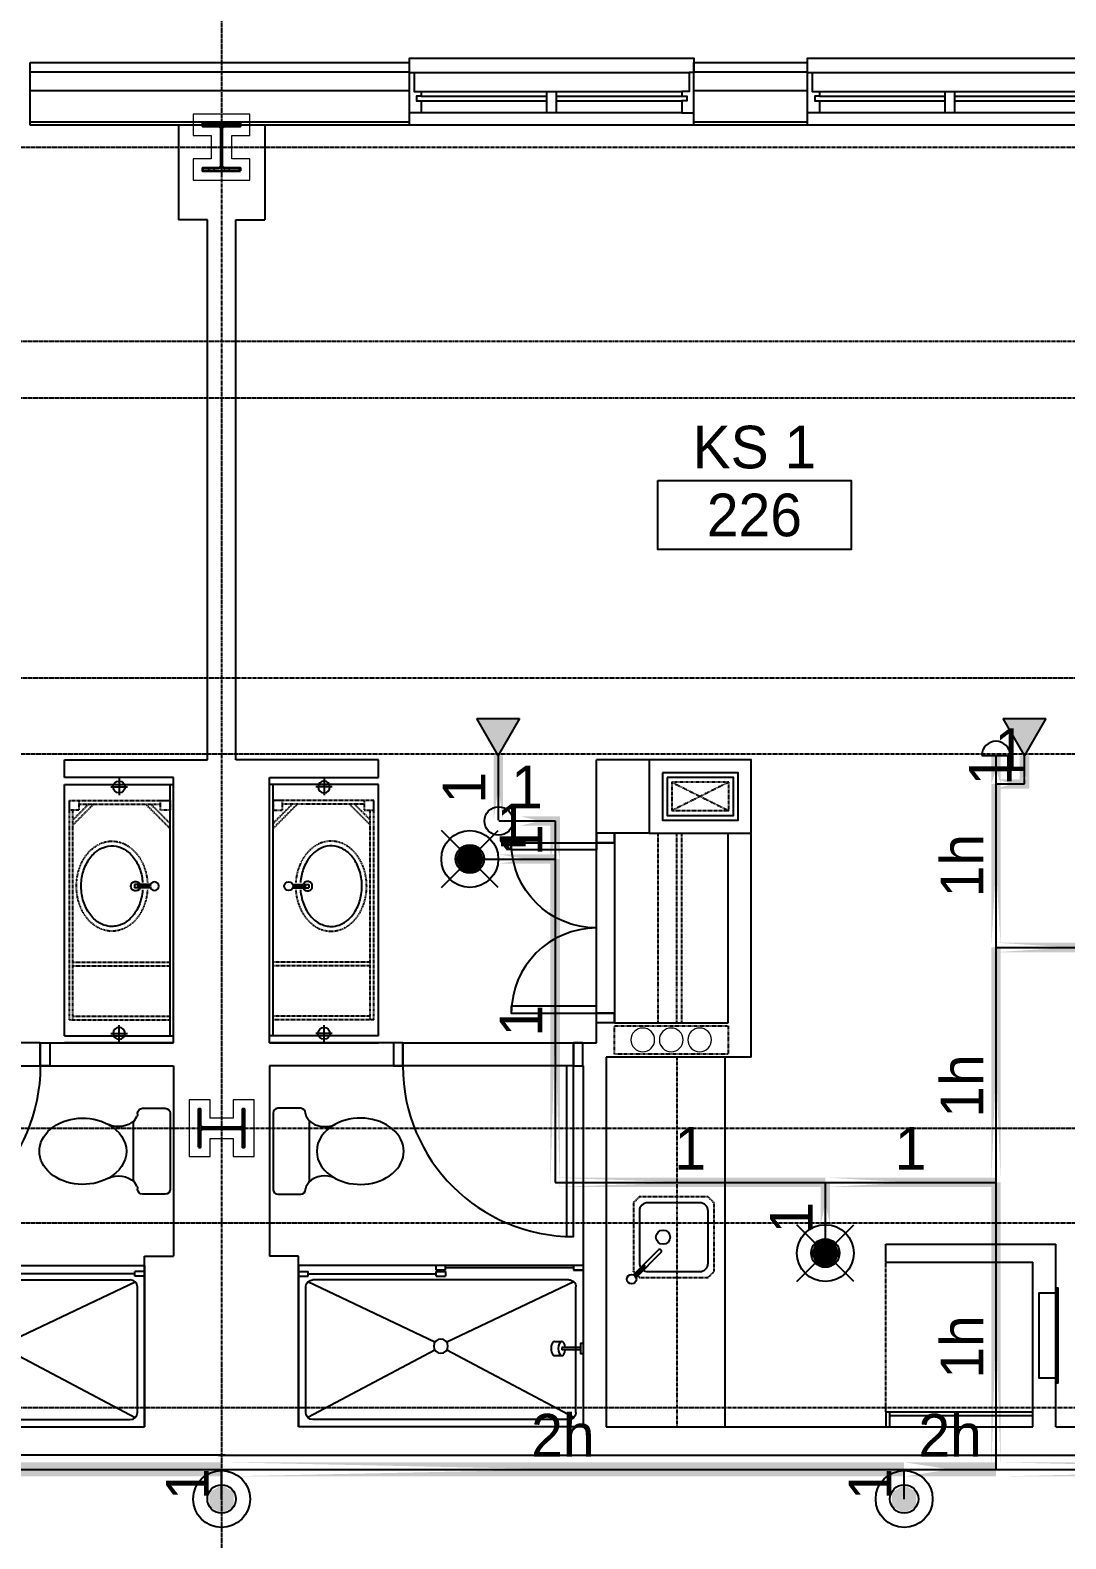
# Model space of a CAD drawing. Header units: inches. Extents: x -6955 to 13123, y -1334 to 3701.
# Drawn here: x 2297.2 to 2515.7, y 1671.9 to 1990.3 of the extents above; entities that cross this region are included whole.
import ezdxf
from ezdxf.enums import TextEntityAlignment as Align

# ---------------------------------------------------------------- set-up
doc = ezdxf.new("R2010")
doc.units = ezdxf.units.IN
doc.header["$MEASUREMENT"] = 0
doc.linetypes.add('CENTER2', pattern=[1.125, 0.75, -0.125, 0.125, -0.125])
doc.linetypes.add('HIDDEN2', pattern=[0.1875, 0.125, -0.0625])
for name, color, linetype, lineweight in [('A-Detl-Hatch', 1, 'Continuous', 18), ('A-Detl-Wide', 2, 'Continuous', 35), ('S-Detl-Hatch', 1, 'Continuous', 18)]:
    doc.layers.add(name, color=color, linetype=linetype, lineweight=lineweight)
for name, color, linetype in [('A-Door', 7, 'Continuous'), ('A-Door-Head', 8, 'Continuous'), ('A-Eqpm', 4, 'Continuous'), ('A-Flor-Case', 6, 'Continuous'), ('A-Flor-Case-Hidden', 8, 'HIDDEN2'), ('A-Flor-Outline', 4, 'Continuous'), ('A-Flor-Ovhd', 1, 'HIDDEN2'), ('A-Flor-Pfix', 7, 'Continuous'), ('A-Flor-Wall Mtd Fixture', 7, 'Continuous'), ('A-Glaz', 7, 'Continuous'), ('A-Glaz-Sill', 8, 'Continuous'), ('A-Grid(SmallScale)', 11, 'CENTER2'), ('A-HVAC', 6, 'HIDDEN2'), ('A-Tag-Rm(Scale)', 7, 'Continuous'), ('A-Wall-Full', 7, 'Continuous'), ('A-Wall-Hatch', 15, 'Continuous'), ('headdn', 7, 'Continuous'), ('PIPEBL', 4, 'Continuous'), ('pipemn', 6, 'Continuous'), ('PIPESPC', 7, 'Continuous'), ('S-Grid-Iden', 7, 'Continuous'), ('spk-cap', 7, 'Continuous'), ('spk-piperise', 7, 'Continuous'), ('TIDYPIPE', 7, 'Continuous')]:
    doc.layers.add(name, color=color, linetype=linetype)
doc.layers.add('G-Anno-Nplt', color=140, linetype='Continuous', lineweight=18, plot=False)
doc.styles.add('PIPE', font='PIPE.SHX')

# ---------------------------------------------------------------- blocks, each defined once
blk = doc.blocks.new('EXTERIOR WINDOW 4')
at = {"layer": 'A-Glaz'}
for p, q in [((3139.62, -8499), (3194.62, -8499)), ((3139.62, -8500), (3166.12, -8500)), ((3139.62, -8501), (3166.12, -8501)), ((3168.12, -8500), (3194.62, -8500)), ((3168.12, -8501), (3194.62, -8501))]:
    blk.add_line(p, q, dxfattribs=at)
for points in [[(3139.62, -8501), (3139.62, -8503.5), (3137.12, -8503.5), (3137.12, -8495), (3138.12, -8495), (3138.12, -8499), (3139.62, -8499), (3139.62, -8500), (3138.62, -8500), (3138.62, -8501), (3139.62, -8501)], [(3194.62, -8501), (3194.62, -8503.5), (3197.12, -8503.5), (3197.12, -8495), (3196.12, -8495), (3196.12, -8499), (3194.62, -8499), (3194.62, -8500), (3195.62, -8500), (3195.62, -8501), (3194.62, -8501)]]:
    blk.add_lwpolyline(points, dxfattribs=at)
blk.add_lwpolyline([(3168.12, -8503.5), (3166.12, -8503.5), (3166.12, -8499), (3168.12, -8499)], close=True, dxfattribs=at)
at = {"layer": 'A-Glaz-Sill'}
for p, q in [((3138.12, -8495), (3196.12, -8495)), ((3194.62, -8503.5), (3139.62, -8503.5)), ((3197.12, -8506.13), (3137.12, -8506.13))]:
    blk.add_line(p, q, dxfattribs=at)
blk.add_lwpolyline([(3137.12, -8495), (3137.12, -8492), (3197.12, -8492), (3197.12, -8495)], dxfattribs=at)
blk = doc.blocks.new('*U24')
at = {"layer": 'A-Detl-Hatch'}
h = blk.add_hatch(dxfattribs=at)
h.set_pattern_fill('ANSI32', color=256, scale=6, style=0)
h.set_pattern_definition([(45, (0, -4.96), (-1.591, 1.591), []), (45, (1.0607, -4.96), (-1.591, 1.591), [])])
edge = h.paths.add_edge_path()
edge.add_line((3.9925, -9.92), (3.9925, -9.39))
edge.add_line((3.9925, -9.39), (0.6575, -9.39))
edge.add_arc((0.6575, -8.89), 0.5, 180, 270, ccw=False)
edge.add_line((0.1575, -8.89), (0.1575, -1.03))
edge.add_arc((0.6575, -1.03), 0.5, 90, 180, ccw=False)
edge.add_line((0.6575, -0.53), (3.9925, -0.53))
edge.add_line((3.9925, -0.53), (3.9925, 0))
edge.add_line((3.9925, 0), (-3.9925, 0))
edge.add_line((-3.9925, 0), (-3.9925, -0.53))
edge.add_line((-3.9925, -0.53), (-0.6575, -0.53))
edge.add_arc((-0.6575, -1.03), 0.5, 0, 90, ccw=False)
edge.add_line((-0.1575, -1.03), (-0.1575, -8.89))
edge.add_arc((-0.6575, -8.89), 0.5, -90, 0, ccw=False)
edge.add_line((-0.6575, -9.39), (-3.9925, -9.39))
edge.add_line((-3.9925, -9.39), (-3.9925, -9.92))
edge.add_line((-3.9925, -9.92), (3.9925, -9.92))
at = {"color": 0, "linetype": 'ByBlock'}
blk.add_lwpolyline([(3.9925, -9.92), (3.9925, -9.39), (0.6575, -9.39, -0.41421356), (0.1575, -8.89), (0.1575, -1.03, -0.41421356), (0.6575, -0.53), (3.9925, -0.53), (3.9925, 0), (-3.9925, 0), (-3.9925, -0.53), (-0.6575, -0.53, -0.41421356), (-0.1575, -1.03), (-0.1575, -8.89, -0.41421356), (-0.6575, -9.39), (-3.9925, -9.39), (-3.9925, -9.92)], format="xyb", close=True, dxfattribs=at)
blk = doc.blocks.new('w10x39')
at = {"layer": 'S-Detl-Hatch'}
blk.add_lwpolyline([(13843.55, -7311.37), (13843.55, -7306.84), (13839.72, -7306.84), (13839.72, -7301.98), (13843.55, -7301.98), (13843.55, -7297.45), (13831.57, -7297.45), (13831.57, -7301.98), (13835.4, -7301.98), (13835.4, -7306.84), (13831.57, -7306.84), (13831.57, -7311.37)], close=True, dxfattribs=at)
at = {"layer": 'A-Detl-Wide'}
blk.add_blockref('*U24', (13837.56, -7299.45), dxfattribs=at)
blk = doc.blocks.new('*U18')
at = {"layer": 'A-Detl-Hatch'}
h = blk.add_hatch(dxfattribs=at)
h.set_pattern_fill('ANSI32', color=256, scale=6, style=0)
h.set_pattern_definition([(45, (0, -4.865), (-1.591, 1.591), []), (45, (1.0607, -4.865), (-1.591, 1.591), [])])
edge = h.paths.add_edge_path()
edge.add_line((3.98, -9.73), (3.98, -9.295))
edge.add_line((3.98, -9.295), (0.645, -9.295))
edge.add_arc((0.645, -8.795), 0.5, 180, 270, ccw=False)
edge.add_line((0.145, -8.795), (0.145, -0.935))
edge.add_arc((0.645, -0.935), 0.5, 90, 180, ccw=False)
edge.add_line((0.645, -0.435), (3.98, -0.435))
edge.add_line((3.98, -0.435), (3.98, 0))
edge.add_line((3.98, 0), (-3.98, 0))
edge.add_line((-3.98, 0), (-3.98, -0.435))
edge.add_line((-3.98, -0.435), (-0.645, -0.435))
edge.add_arc((-0.645, -0.935), 0.5, 0, 90, ccw=False)
edge.add_line((-0.145, -0.935), (-0.145, -8.795))
edge.add_arc((-0.645, -8.795), 0.5, -90, 0, ccw=False)
edge.add_line((-0.645, -9.295), (-3.98, -9.295))
edge.add_line((-3.98, -9.295), (-3.98, -9.73))
edge.add_line((-3.98, -9.73), (3.98, -9.73))
at = {"color": 0, "linetype": 'ByBlock'}
blk.add_lwpolyline([(3.98, -9.73), (3.98, -9.295), (0.645, -9.295, -0.4142136), (0.145, -8.795), (0.145, -0.935, -0.4142136), (0.645, -0.435), (3.98, -0.435), (3.98, 0), (-3.98, 0), (-3.98, -0.435), (-0.645, -0.435, -0.4142136), (-0.145, -0.935), (-0.145, -8.795, -0.4142136), (-0.645, -9.295), (-3.98, -9.295), (-3.98, -9.73)], format="xyb", close=True, dxfattribs=at)
blk = doc.blocks.new('W10X33')
at = {"layer": 'S-Detl-Hatch'}
blk.add_lwpolyline([(13773.78, -7310.28), (13773.78, -7305.84), (13769.95, -7305.84), (13769.95, -7300.98), (13773.78, -7300.98), (13773.78, -7296.55), (13761.82, -7296.55), (13761.82, -7300.98), (13765.66, -7300.98), (13765.66, -7305.84), (13761.82, -7305.84), (13761.82, -7310.28)], close=True, dxfattribs=at)
at = {"layer": 'A-Detl-Wide'}
blk.add_blockref('*U18', (13767.8, -7298.55), dxfattribs=at)
blk = doc.blocks.new('Rm Tag')
blk.add_lwpolyline([(-0.2124, 0.0759), (0.2124, 0.0759), (0.2124, -0.0759), (-0.2124, -0.0759)], close=True)
for p in [(0, 0.2858), (0, 0.1493), (0, 0)]:
    blk.add_attdef('XXX', text='', height=0.0938).set_placement(p, align=Align.MIDDLE_CENTER)
blk = doc.blocks.new('sink1915rear')
for p, q in [((-0.37, -1.9), (-0.37, -5.29)), ((-0.12, -1.97), (-0.12, -4.54)), ((0.13, -1.97), (0.13, -4.54)), ((0.38, -1.9), (0.38, -5.29)), ((0.38, -5.29), (-0.37, -5.29)), ((0.13, -4.54), (-0.12, -4.54))]:
    blk.add_line(p, q)
blk.add_circle((0, -1.04), 0.938)
for start, end in [(112.0243, 67.9757), (138.5829, 221.4171), (264.1135, 275.8865), (318.587, 41.413)]:
    blk.add_arc((0, -5.04), 1, start, end)
blk.add_open_spline([(-0.75, -3.54), (-1.37, -3.58), (-1.99, -3.68), (-3.59, -4.07), (-4.53, -4.46), (-6.15, -5.47), (-6.84, -6.09), (-7.86, -7.44), (-8.21, -8.17), (-8.46, -9.28), (-8.5, -9.65), (-8.5, -10.01), (-8.5, -10.59), (-8.4, -11.17), (-7.93, -12.47), (-7.49, -13.18), (-6.28, -14.46), (-5.51, -15.02), (-3.75, -15.9), (-2.76, -16.21), (-0.69, -16.54), (0.38, -16.56), (2.47, -16.29), (3.47, -16), (5.27, -15.17), (6.07, -14.63), (7.34, -13.38), (7.81, -12.68), (8.41, -11.21), (8.54, -10.45), (8.44, -8.94), (8.22, -8.19), (7.42, -6.76), (6.85, -6.1), (5.41, -4.95), (4.55, -4.47), (2.7, -3.81), (1.74, -3.61), (0.75, -3.54)], degree=3, knots=[4.798605, 4.798605, 4.798605, 4.798605, 5.014176, 5.014176, 5.378501, 5.378501, 5.742827, 5.742827, 6.107152, 6.107152, 6.283185, 6.283185, 6.283185, 6.561131, 6.561131, 6.925457, 6.925457, 7.289782, 7.289782, 7.654107, 7.654107, 8.018433, 8.018433, 8.382758, 8.382758, 8.747084, 8.747084, 9.111409, 9.111409, 9.475734, 9.475734, 9.84006, 9.84006, 10.204385, 10.204385, 10.56871, 10.56871, 10.909356, 10.909356, 10.909356, 10.909356])
at = {"layer": 'A-Flor-Case-Hidden', "linetype": 'HIDDEN2', "ltscale": 0.25}
blk.add_ellipse((0, -10.01), major_axis=(-9.5, 0), ratio=0.789474, start_param=4.791408, end_param=10.916548, dxfattribs=at)
blk = doc.blocks.new('wall sconce')
for p, q in [((0, 0), (3.75, 0)), ((2, -1.75), (2, 1.75))]:
    blk.add_line(p, q)
blk.add_circle((2, 0), 1.25)
blk = doc.blocks.new('41in Std Vanity')
at = {"layer": 'A-Flor-Case'}
for p, q in [((23, 54.5), (0, 54.5)), ((0.75, 1.5), (0.75, 54.5)), ((23, 1.5), (23, 54.5)), ((23, 1.5), (0, 1.5))]:
    blk.add_line(p, q, dxfattribs=at)
at = {"layer": 'A-Flor-Case-Hidden'}
for p, q in [((22, 51.12), (0.75, 51.12)), ((22, 4.88), (22, 51.12)), ((4.83, 50.38), (0.75, 46.3)), ((5.89, 50.38), (0.75, 45.24)), ((20, 50.38), (2.75, 50.38)), ((16.86, 50.38), (21.25, 45.99)), ((17.92, 50.38), (21.25, 47.05)), ((21.25, 4.88), (21.25, 49.12)), ((21.25, 17), (0.75, 17)), ((21.25, 16.25), (0.75, 16.25)), ((21.25, 5.62), (0.75, 5.62)), ((22, 4.88), (0.75, 4.88))]:
    blk.add_line(p, q, dxfattribs=at)
for points in [[(0.75, 49.12), (2.75, 49.12), (2.75, 51.12), (0.75, 51.12)], [(20, 49.12), (22, 49.12), (22, 51.12), (20, 51.12)]]:
    blk.add_lwpolyline(points, close=True, dxfattribs=at)
at = {"layer": 'A-Wall-Full'}
for p, q in [((0, 0), (0, 56)), ((0, 56), (23, 56)), ((23, 0), (0, 0))]:
    blk.add_line(p, q, dxfattribs=at)
at = {"layer": 'A-Flor-Pfix', "rotation": 90}
blk.add_blockref('sink1915rear', (2.99, 33.06), dxfattribs=at)
at = {"layer": 'A-Flor-Wall Mtd Fixture', "xscale": -1, "rotation": 90}
blk.add_blockref('wall sconce', (11.5, 56), dxfattribs=at)
at = {"layer": 'A-Flor-Wall Mtd Fixture', "rotation": 90}
blk.add_blockref('wall sconce', (11.5, 0), dxfattribs=at)
blk = doc.blocks.new('shower head')
for p, q in [((0.5, 0.25), (4.48, 0.25)), ((6.04, 1.5), (4.5, 1.5)), ((0.5, -0.25), (4.48, -0.25)), ((6.02, -1.5), (4.49, -1.5))]:
    blk.add_line(p, q)
blk.add_lwpolyline([(0, -1.12), (0.5, -1.12), (0.5, 1.12), (0, 1.12)], close=True)
at = {"extrusion": (0, 0, -1)}
for centre, start_param, end_param in [((4.5, 0), 4.878708, 10.826996), ((6.02, 0), 6.265998, 9.430839)]:
    blk.add_ellipse(centre, major_axis=(0, 1.5), ratio=0.483735, start_param=start_param, end_param=end_param, dxfattribs=at)
blk.add_open_spline([(4.48, 0.25), (4.49, 0.2), (4.49, 0.16), (4.49, 0.11), (4.5, 0.04), (4.5, -0.04), (4.49, -0.11), (4.49, -0.16), (4.49, -0.21), (4.48, -0.25)], degree=3, knots=[7.6339989, 7.6339989, 7.6339989, 7.6339989, 7.7552894, 7.7552894, 7.7552894, 7.9540134, 7.9540134, 7.9540134, 8.074038, 8.074038, 8.074038, 8.074038])
blk = doc.blocks.new('shower door')
at = {"layer": 'A-Flor-Case'}
for p, q in [((-31, -1), (-31, 0)), ((-29, 0), (-31, 0)), ((-29, -1), (-29, 0)), ((0, 0), (-2, 0)), ((-2, 0), (-2, -1)), ((-59.99, -1.26), (-57.99, -1.26)), ((-59.99, -2.26), (-57.99, -2.26)), ((-57.99, -2.26), (-57.99, -1.26)), ((-57.99, -1.76), (-31, -1.76)), ((-29, -1), (-31, -1)), ((-31, -1.26), (-29, -1.26)), ((-31, -2.26), (-31, -1.26)), ((-31, -2.26), (-29, -2.26)), ((-2, -0.5), (-29, -0.5)), ((-29, -1.26), (-29, -2.26)), ((0, -1), (-2, -1)), ((-2, -1), (0, -1))]:
    blk.add_line(p, q, dxfattribs=at)
blk = doc.blocks.new('30x34 shower')
at = {"layer": 'A-Flor-Pfix'}
for p, q in [((0, -34), (0, 0)), ((60, 0), (0, 0)), ((60, -34), (60, 0)), ((1.5, -3), (1.5, -29.5)), ((28.75, -16.18), (1.94, -1.94)), ((57, -1.5), (3, -1.5)), ((58.06, -1.94), (31.25, -16.18)), ((58.5, -3), (58.5, -29.5)), ((28.75, -17.82), (1.94, -30.56)), ((58.06, -30.56), (31.25, -17.82)), ((57, -31), (3, -31)), ((60, -34), (0, -34))]:
    blk.add_line(p, q, dxfattribs=at)
blk.add_circle((30, -17), 1.5, dxfattribs=at)
for centre, start, end in [((3, -3), 90, 180), ((57, -3), 0, 90), ((3, -29.5), 180, 270), ((57, -29.5), 270, 0)]:
    blk.add_arc(centre, 1.5, start, end, dxfattribs=at)
at = {"xscale": -1, "rotation": 179.9999999999999}
blk.add_blockref('shower door', (60, -34), dxfattribs=at)
at = {"layer": 'A-Flor-Pfix', "rotation": 180.0000000001253}
blk.add_blockref('shower head', (60, -16.5), dxfattribs=at)
blk = doc.blocks.new('36in door')
blk.add_lwpolyline([(-1.5, -36), (0, -36), (0, 0), (-1.5, 0)], close=True)
blk.add_arc((0, 0), 36, 180, 270)
blk = doc.blocks.new('Toiliet American Std Cadet Pro')
for p, q in [((0, 8.06), (0, -8.06)), ((5.84, 9.06), (1, 9.06)), ((6.84, 7.9), (6.84, 8.06)), ((7.53, 6.52), (7, 7.36)), ((7.69, -5.98), (7.69, 5.98)), ((1, -9.06), (5.84, -9.06)), ((6.84, -8.06), (6.84, -7.9)), ((7, -7.36), (7.53, -6.52))]:
    blk.add_line(p, q)
for centre, radius, start, end in [((1, 8.06), 1, 90, 180), ((5.84, 8.06), 1, 0, 90), ((7.84, 7.9), 1, 180, 212.4157), ((6.69, 5.98), 1, 0, 32.4157), ((10.89, 10.1), 4.91, 226.8784, 295.5831), ((10.89, -10.1), 4.91, 64.417, 133.1217), ((6.69, -5.98), 1, 327.5844, 0), ((1, -8.06), 1, 180, 270), ((5.84, -8.06), 1, 270, 0), ((7.84, -7.9), 1, 147.5844, 180)]:
    blk.add_arc(centre, radius, start, end)
for start_param, end_param in [(4.086017, 8.480354), (2.197169, 4.086017)]:
    blk.add_ellipse((18.39, 0), major_axis=(9.17, 0), ratio=0.762999, start_param=start_param, end_param=end_param)
blk = doc.blocks.new('Plumbing Chase')
at = {"layer": 'A-Flor-Outline', "linetype": 'HIDDEN2', "ltscale": 0.5}
blk.add_lwpolyline([(0.625, 0), (6.625, 0), (6.625, 24), (0.625, 24)], close=True, dxfattribs=at)
at = {"layer": 'G-Anno-Nplt'}
for centre in [(3.625, 18), (3.625, 12), (3.625, 6)]:
    blk.add_circle(centre, 2.5, dxfattribs=at)
blk = doc.blocks.new('18in door')
blk.add_lwpolyline([(0, 0), (1.5, 0), (1.5, 18), (0, 18)], close=True)
blk.add_arc((0, 0), 18, 0, 90)
blk = doc.blocks.new('Single 12x6 HVAC Shaft')
at = {"layer": 'A-Flor-Outline'}
blk.add_lwpolyline([(3.75, 17.75), (11.75, 17.75), (11.75, 3.75), (3.75, 3.75)], close=True, dxfattribs=at)
at = {"layer": 'A-HVAC'}
for p, q in [((4.75, 16.75), (10.75, 4.75)), ((4.75, 4.75), (10.75, 16.75))]:
    blk.add_line(p, q, dxfattribs=at)
blk.add_lwpolyline([(4.75, 16.75), (10.75, 16.75), (10.75, 4.75), (4.75, 4.75)], close=True, dxfattribs=at)
at = {"layer": 'A-Wall-Full'}
for points in [[(0, 21.5), (15.5, 21.5), (15.5, 0), (0, 0)], [(2.75, 18.75), (12.75, 18.75), (12.75, 2.75), (2.75, 2.75)]]:
    blk.add_lwpolyline(points, close=True, dxfattribs=at)
blk = doc.blocks.new('kitchen faucet')
for p, q in [((0.93, 0.38), (8.38, 0.38)), ((1, 0.12), (4, 0.12)), ((4, -0.12), (4, 0.12)), ((0.93, -0.38), (8.38, -0.38)), ((1, -0.12), (4, -0.12))]:
    blk.add_line(p, q)
blk.add_circle((0, 0), 1)
blk.add_arc((8.38, 0), 0.375, 270, 90)
blk = doc.blocks.new('kitchen sink')
blk.add_lwpolyline([(-14.94, -6.97, 0.143329), (-14, -7.25), (-3, -7.25, 0.414214), (-1.25, -5.5), (-1.25, 5.5, 0.414214), (-3, 7.25), (-14, 7.25, 0.414214), (-15.75, 5.5), (-15.75, -5.5, 0.143329), (-15.47, -6.44, 0.143329)], format="xyb")
blk.add_circle((-10.75, 0), 1.5)
at = {"layer": 'A-Flor-Case-Hidden'}
for p, q in [((-15.75, 8.5), (-17, 7.25)), ((-1.25, 8.5), (0, 7.25)), ((-16.64, -7.61), (-17, -7.25)), ((-15.75, -8.5), (-16.11, -8.14)), ((-1.25, -8.5), (0, -7.25))]:
    blk.add_line(p, q, dxfattribs=at)
for points in [[(-17, 7.25), (-17, -7.25)], [(-1.25, 8.5), (-15.75, 8.5)], [(0, -7.25), (0, 7.25)], [(-15.75, -8.5), (-1.25, -8.5)]]:
    blk.add_lwpolyline(points, dxfattribs=at)
at = {"rotation": 45.00000000000001}
blk.add_blockref('kitchen faucet', (-17.38, -8.88), dxfattribs=at)
blk = doc.blocks.new('dpend1')
for radius in [6, 3]:
    blk.add_circle((0, 0), radius)
for points in [[(0.01, 2.97), (-2.53, -1.59), (-2.62, 1.36)], [(0.01, 2.97), (-2.49, -1.59), (2.52, -1.59)], [(2.52, -1.59), (0.01, 2.97), (2.6, 1.47)], [(2.52, -1.59), (-2.53, -1.59), (0.01, -2.98)]]:
    blk.add_solid(points)
blk = doc.blocks.new('PIPESPC')
at = {"layer": 'PIPESPC', "style": 'PIPE', "width": 0.9}
blk.add_attdef('SIZE', text='', height=9, dxfattribs=at).set_placement((0, 4.02), align=Align.CENTER)
at = {"layer": 'PIPESPC', "style": 'PIPE', "flags": 1}
blk.add_attdef('SCHED', (25.3, 3.89), '', height=9, dxfattribs=at)
blk = doc.blocks.new('side2')
for p, q in [((0, 0), (7.79, 4.5)), ((7.79, 4.5), (7.79, -4.5)), ((7.79, -4.5), (0, 0))]:
    blk.add_line(p, q)
blk.add_solid([(7.79, -4.5), (0, 0), (7.79, 4.5)])
blk = doc.blocks.new('dpend2')
for p, q in [((-6, -6), (6, 6)), ((6, -6), (-6, 6))]:
    blk.add_line(p, q)
for radius in [6, 3]:
    blk.add_circle((0, 0), radius)
for points in [[(0, 0), (-3, 0), (-2.08, 2.07)], [(0, 0), (-3, 0), (-2.08, -2.07)], [(0, 0), (0, 3), (-2.12, 2.14)], [(0, 0), (0, -3), (-2.12, -2.14)], [(0, 0), (0, 3), (2.12, 2.14)], [(0, 0), (3, 0), (2.08, 2.07)], [(0, 0), (3, 0), (2.08, -2.07)], [(0, 0), (0, -3), (2.12, -2.14)]]:
    blk.add_solid(points)
blk = doc.blocks.new('CAP')
blk.add_line((0, 3), (0, -3))
blk.add_arc((0, 0), 3, 270, 90)
blk = doc.blocks.new('rise')
blk.add_circle((0, 0), 3)

msp = doc.modelspace()

# ---------------------------------------------------------------- linework, layer by layer
at = {"layer": 'A-Door'}
for points in [[(2416.7047, 1818.8159), (2420.4547, 1818.8159), (2420.4547, 1820.8159), (2416.7047, 1820.8159)], [(2416.7047, 1782.8159), (2420.4547, 1782.8159), (2420.4547, 1780.8159), (2416.7047, 1780.8159)], [(2299.348, 1776.5773), (2301.348, 1776.5773), (2301.348, 1771.7023), (2299.348, 1771.7023)], [(2375.8313, 1776.5773), (2373.8313, 1776.5773), (2373.8313, 1771.7023), (2375.8313, 1771.7023)], [(2413.8313, 1776.5773), (2411.8313, 1776.5773), (2411.8313, 1771.7023), (2413.8313, 1771.7023)]]:
    msp.add_lwpolyline(points, close=True, dxfattribs=at)
at = {"layer": 'A-Door-Head'}
for points in [[(2416.7047, 1818.8159), (2420.4547, 1818.8159), (2420.4547, 1782.8159), (2416.7047, 1782.8159)], [(2299.348, 1776.5773), (2263.348, 1776.5773), (2263.348, 1771.7023), (2299.348, 1771.7023)], [(2375.8313, 1776.5773), (2411.8313, 1776.5773), (2411.8313, 1771.7023), (2375.8313, 1771.7023)]]:
    msp.add_lwpolyline(points, close=True, dxfattribs=at)
at = {"layer": 'A-Eqpm'}
for points in [[(2513.5997, 1723.8259), (2513.5997, 1705.8259), (2510.0997, 1705.8259), (2510.0997, 1723.8259)], [(2513.5997, 1724.8259), (2513.5997, 1704.8259), (2514.0997, 1704.8259), (2514.0997, 1724.8259)]]:
    msp.add_lwpolyline(points, close=True, dxfattribs=at)
at = {"layer": 'A-Flor-Case'}
for p, q in [((2443.7247, 1773.5773), (2443.7247, 1695.5773)), ((2477.7247, 1698.7023), (2508.7247, 1698.7023)), ((2477.7247, 1698.7023), (2477.7247, 1695.7023)), ((2478.4747, 1698.7023), (2478.4747, 1695.7023)), ((2478.4747, 1697.9523), (2508.7247, 1697.9523))]:
    msp.add_line(p, q, dxfattribs=at)
at = {"layer": 'A-Flor-Ovhd'}
for p, q in [((2429.6597, 1780.9523), (2429.6597, 1820.8273)), ((2433.6597, 1780.9523), (2433.6597, 1820.8273)), ((2434.6597, 1780.9523), (2434.6597, 1820.8273)), ((2433.7247, 1695.5773), (2433.7247, 1773.3273)), ((2477.7247, 1698.7023), (2477.7247, 1730.3273))]:
    msp.add_line(p, q, dxfattribs=at)
at = {"layer": 'A-Grid(SmallScale)'}
for p, q in [((2337.5897, 3132.3201), (2337.5897, 1223.6428)), ((-6.4103, 1965.5773), (3801.5897, 1965.5773)), ((3801.5897, 1912.5773), (-6.4103, 1912.5773)), ((17.7045, 1853.5773), (3801.5897, 1853.5773)), ((-6.4103, 1837.5773), (3801.5897, 1837.5773)), ((19.3911, 1758.5773), (3801.5897, 1758.5773)), ((-6.4103, 1738.5773), (3801.5897, 1738.5773)), ((3799.5897, 1699.5773), (8.3999, 1699.5773))]:
    msp.add_line(p, q, dxfattribs=at)
msp.add_lwpolyline([(3801.5897, 1924.5773), (18.5272, 1924.5773), (6.4647, 1939.3898), (-40.7853, 1939.3898)], dxfattribs=at)
at = {"layer": 'A-Wall-Full'}
for p, q in [((2297.2152, 1970.2023), (2297.2152, 1983.4523)), ((2297.2152, 1983.4523), (2377.2152, 1983.4523)), ((2377.2152, 1970.2023), (2377.2152, 1983.4523)), ((2437.2152, 1970.2023), (2437.2152, 1983.4523)), ((2437.2152, 1983.4523), (2461.2147, 1983.4523)), ((2461.2147, 1970.2023), (2461.2147, 1983.4523)), ((2377.2152, 1970.2023), (2297.2152, 1970.2023)), ((2328.4722, 1970.2023), (2328.4722, 1950.2123)), ((2346.7072, 1970.2023), (2346.7072, 1950.2123)), ((2461.2147, 1970.2023), (2437.2152, 1970.2023)), ((2334.5897, 1950.2123), (2328.4722, 1950.2123)), ((2334.5897, 1836.3273), (2334.5897, 1950.2123)), ((2340.5897, 1836.3273), (2340.5897, 1950.2123)), ((2340.5897, 1950.2123), (2346.7072, 1950.2123)), ((2304.4747, 1832.5773), (2304.4747, 1836.3273)), ((2304.4747, 1836.3273), (2334.5897, 1836.3273)), ((2370.7047, 1836.3273), (2340.5897, 1836.3273)), ((2370.7047, 1832.5773), (2370.7047, 1836.3273)), ((2416.7047, 1818.8273), (2416.7047, 1836.3273)), ((2449.3297, 1836.3273), (2416.7047, 1836.3273)), ((2449.3297, 1773.5773), (2449.3297, 1836.3273)), ((2327.4747, 1832.5773), (2304.4747, 1832.5773)), ((2347.7047, 1832.5773), (2370.7047, 1832.5773)), ((2416.7047, 1818.8273), (2420.4547, 1818.8273)), ((2427.8297, 1820.8273), (2420.4547, 1820.8273)), ((2420.4547, 1820.8273), (2420.4547, 1818.8273)), ((2444.4547, 1780.8273), (2444.4547, 1820.8273)), ((2416.7047, 1776.5773), (2416.7047, 1782.8273)), ((2416.7047, 1782.8273), (2420.4547, 1782.8273)), ((2420.4547, 1780.8273), (2420.4547, 1782.8273)), ((2420.4547, 1780.8273), (2444.4547, 1780.8273)), ((2299.3297, 1776.5773), (2327.4747, 1776.5773)), ((2299.3297, 1776.5773), (2299.3297, 1771.7023)), ((2327.4747, 1776.5773), (2304.4747, 1776.5773)), ((2375.8497, 1776.5773), (2347.7047, 1776.5773)), ((2347.7047, 1776.5773), (2370.7047, 1776.5773)), ((2375.8497, 1776.5773), (2375.8497, 1771.7023)), ((2411.8497, 1776.5773), (2416.7047, 1776.5773)), ((2411.8497, 1771.7023), (2411.8497, 1776.5773)), ((2418.7247, 1773.5773), (2418.7247, 1695.5773)), ((2443.9747, 1773.5773), (2418.7247, 1773.5773)), ((2449.3297, 1773.5773), (2443.9747, 1773.5773)), ((2299.3297, 1771.7023), (2327.4747, 1771.7023)), ((2327.4747, 1771.7023), (2327.4747, 1731.5773)), ((2327.4747, 1771.7023), (2327.4747, 1731.5773)), ((2347.7047, 1771.7023), (2347.7047, 1731.5773)), ((2347.7047, 1771.7023), (2347.7047, 1731.5773)), ((2375.8497, 1771.7023), (2347.7047, 1771.7023)), ((2411.8497, 1771.7023), (2413.8497, 1771.7023)), ((2411.8497, 1771.7023), (2413.8497, 1771.7023)), ((2413.8497, 1771.7023), (2413.8497, 1695.5773)), ((2477.7247, 1730.3273), (2477.7247, 1734.0773)), ((2477.7247, 1734.0773), (2513.5997, 1734.0773)), ((2513.5997, 1695.5773), (2513.5997, 1734.0773)), ((2321.3297, 1731.5773), (2327.4747, 1731.5773)), ((2321.3297, 1695.5773), (2321.3297, 1731.5773)), ((2353.8497, 1731.5773), (2347.7047, 1731.5773)), ((2353.8497, 1695.5773), (2353.8497, 1731.5773)), ((2477.7247, 1730.3273), (2508.7247, 1730.3273)), ((2508.7247, 1695.5773), (2508.7247, 1730.3273)), ((2261.3297, 1695.5773), (2317.8297, 1695.5773)), ((2413.8497, 1695.5773), (2357.3497, 1695.5773)), ((2418.7247, 1695.5773), (2508.7247, 1695.5773)), ((2513.5997, 1695.5773), (2520.5897, 1695.5773)), ((2338.3297, 1689.5773), (2154.5897, 1689.5773)), ((2336.8497, 1689.5773), (2520.5897, 1689.5773))]:
    msp.add_line(p, q, dxfattribs=at)
at = {"layer": 'A-Wall-Hatch'}
for p, q in [((2297.2152, 1981.4523), (2377.2152, 1981.4523)), ((2437.2152, 1981.4523), (2461.2147, 1981.4523)), ((2377.2152, 1977.4523), (2297.2152, 1977.4523)), ((2461.2147, 1977.4523), (2437.2152, 1977.4523)), ((2377.2152, 1970.8273), (2297.2152, 1970.8273)), ((2461.2147, 1970.8273), (2437.2152, 1970.8273))]:
    msp.add_line(p, q, dxfattribs=at)
at = {"layer": 'PIPEBL'}
for p, q in [((2395.9647, 1837.2124), (2395.9647, 1823.5994)), ((2500.9647, 1831.2124), (2500.9647, 1837.2124)), ((2506.9647, 1831.2124), (2506.9647, 1837.2124)), ((2500.9647, 1796.7124), (2500.9647, 1831.2124)), ((2500.9647, 1831.2124), (2506.9647, 1831.2124)), ((2396.0512, 1823.3949), (2407.9561, 1823.3949)), ((2407.9561, 1823.3949), (2407.9561, 1815.3615)), ((2389.9647, 1815.3615), (2407.9561, 1815.3615)), ((2407.9561, 1815.3615), (2407.9561, 1747.141)), ((2500.9647, 1796.7124), (2538.4647, 1796.7124)), ((2500.9647, 1747.141), (2500.9647, 1796.7124)), ((2407.9561, 1747.141), (2464.9647, 1747.141)), ((2464.9647, 1747.141), (2500.9647, 1747.141)), ((2464.9647, 1732.2124), (2464.9647, 1747.141)), ((2500.9647, 1686.5773), (2500.9647, 1747.141)), ((2337.5897, 1680.3201), (2337.5897, 1686.5773)), ((2481.5897, 1680.3201), (2481.5897, 1686.5773))]:
    msp.add_line(p, q, dxfattribs=at)
at = {"layer": 'pipemn'}
for p, q in [((2193.5897, 1686.5773), (2337.5897, 1686.5773)), ((2337.5897, 1686.5773), (2481.5897, 1686.5773)), ((2481.5897, 1686.5773), (2500.9647, 1686.5773)), ((2500.9647, 1686.5773), (2632.8547, 1686.5773))]:
    msp.add_line(p, q, dxfattribs=at)
at = {"layer": 'TIDYPIPE', "color": 7}
for points, const_width in [([(2395.9647, 1823.5994), (2395.9647, 1837.2124)], 2), ([(2500.9647, 1831.2124), (2500.9647, 1837.2124)], 2), ([(2506.9647, 1830.2124), (2506.9647, 1837.2124)], 2), ([(2500.9647, 1831.2124), (2507.9647, 1831.2124)], 2), ([(2500.9647, 1796.7124), (2500.9647, 1831.2124)], 2), ([(2400.5512, 1823.3949), (2408.9561, 1823.3949)], 2), ([(2407.9561, 1815.3615), (2407.9561, 1824.3949)], 2), ([(2395.9647, 1815.3615), (2407.9561, 1815.3615)], 2), ([(2407.9561, 1746.141), (2407.9561, 1815.3615)], 2), ([(2500.9647, 1796.7124), (2532.4647, 1796.7124)], 2), ([(2500.9647, 1747.141), (2500.9647, 1796.7124)], 2), ([(2406.9561, 1747.141), (2464.9647, 1747.141)], 2), ([(2464.9647, 1747.141), (2500.9647, 1747.141)], 2), ([(2464.9647, 1738.2124), (2464.9647, 1747.141)], 2), ([(2500.9647, 1686.5773), (2500.9647, 1747.141)], 2), ([(2193.5897, 1686.5773), (2337.5897, 1686.5773)], 3), ([(2337.5897, 1686.5773), (2481.5897, 1686.5773)], 3), ([(2481.5897, 1686.5773), (2500.9647, 1686.5773)], 3), ([(2500.9647, 1686.5773), (2632.8547, 1686.5773)], 3)]:
    msp.add_lwpolyline(points, close=True, dxfattribs=dict(at, const_width=const_width))

# ---------------------------------------------------------------- block references
for name, p in [('EXTERIOR WINDOW 4', (-759.9088, 10476.3273)), ('EXTERIOR WINDOW 4', (-675.9094, 10476.3273)), ('41in Std Vanity', (2347.7047, 1776.5773))]:
    msp.add_blockref(name, p)
at = {"extrusion": (0, 0, -1), "zscale": -1, "rotation": 270}
for name, p in [('Single 12x6 HVAC Shaft', (-2449.3297, 1836.3273)), ('Plumbing Chase', (-2444.4547, 1780.8273))]:
    msp.add_blockref(name, p, dxfattribs=at)
at = {"xscale": -1}
msp.add_blockref('41in Std Vanity', (2327.4747, 1776.5773), dxfattribs=at)
at = {"rotation": 270}
msp.add_blockref('W10X33', (9641.0024, 15526.3782), dxfattribs=at)
at = {"layer": 'A-Door', "extrusion": (0, 0, -1), "zscale": -1, "rotation": 270}
msp.add_blockref('18in door', (-2416.7047, 1818.8159), dxfattribs=at)
at = {"layer": 'A-Door', "rotation": 90}
msp.add_blockref('18in door', (2416.7047, 1782.8159), dxfattribs=at)
at = {"layer": 'A-Door', "xscale": -1}
msp.add_blockref('36in door', (2263.348, 1771.7023), dxfattribs=at)
at = {"layer": 'A-Door'}
msp.add_blockref('36in door', (2411.8313, 1771.7023), dxfattribs=at)
at = {"layer": 'A-Flor-Pfix', "xscale": -1}
msp.add_blockref('Toiliet American Std Cadet Pro', (2326.7247, 1753.7023), dxfattribs=at)
at = {"layer": 'A-Flor-Pfix'}
for name, p in [('Toiliet American Std Cadet Pro', (2348.4547, 1753.7023)), ('kitchen sink', (2441.4747, 1735.5773))]:
    msp.add_blockref(name, p, dxfattribs=at)
at = {"layer": 'A-Flor-Pfix', "extrusion": (0, 0, -1), "xscale": -1, "zscale": -1, "rotation": 180}
msp.add_blockref('30x34 shower', (-2321.3297, 1695.5773), dxfattribs=at)
at = {"layer": 'A-Flor-Pfix', "extrusion": (0, 0, -1), "zscale": -1, "rotation": 180}
msp.add_blockref('30x34 shower', (-2353.8497, 1695.5773), dxfattribs=at)
at = {"layer": 'A-Tag-Rm(Scale)'}
ref = msp.add_blockref('Rm Tag', (2449.995, 1887.9708), dxfattribs=dict(at, xscale=96, yscale=96, zscale=96))
ref.add_attrib('XXX', 'KS 1', dxfattribs={"layer": '0', "height": 9}).set_placement((2449.995, 1902.3018), align=Align.MIDDLE_CENTER)
ref.add_attrib('XXX', '226', dxfattribs={"layer": '0', "height": 9}).set_placement((2449.995, 1887.9708), align=Align.MIDDLE_CENTER)
at = {"layer": 'headdn', "rotation": 90}
for p in [(2395.9647, 1837.2124), (2506.9647, 1837.2124)]:
    msp.add_blockref('side2', p, dxfattribs=at)
at = {"layer": 'headdn'}
for name, p in [('dpend2', (2389.9647, 1815.3615)), ('dpend2', (2464.9647, 1732.2124)), ('dpend1', (2337.5897, 1680.3201)), ('dpend1', (2481.5897, 1680.3201))]:
    msp.add_blockref(name, p, dxfattribs=at)
at = {"layer": 'PIPESPC'}
ref = msp.add_blockref('PIPESPC', (2503.9647, 1831.2124), dxfattribs=at)
ref.add_attrib('SIZE', '1', dxfattribs={"color": 0, "height": 9, "style": 'PIPE'}).set_placement((2503.9647, 1831.2124), align=Align.BOTTOM_CENTER)
ref = msp.add_blockref('PIPESPC', (2506.9647, 1834.2124), dxfattribs=dict(at, rotation=90))
ref.add_attrib('SIZE', '1', dxfattribs={"color": 0, "height": 9, "rotation": 90, "style": 'PIPE'}).set_placement((2506.9647, 1834.2124), align=Align.BOTTOM_CENTER)
ref = msp.add_blockref('PIPESPC', (2402.0036, 1823.3949), dxfattribs=at)
ref.add_attrib('SIZE', '1', dxfattribs={"color": 0, "height": 9, "style": 'PIPE'}).set_placement((2402.0036, 1823.3949), align=Align.BOTTOM_CENTER)
ref = msp.add_blockref('PIPESPC', (2395.9647, 1830.4059), dxfattribs=dict(at, rotation=90))
ref.add_attrib('SIZE', '1', dxfattribs={"color": 0, "height": 9, "rotation": 90, "style": 'PIPE'}).set_placement((2395.9647, 1830.4059), align=Align.BOTTOM_CENTER)
ref = msp.add_blockref('PIPESPC', (2398.9604, 1815.3615), dxfattribs=at)
ref.add_attrib('SIZE', '1', dxfattribs={"color": 0, "height": 9, "style": 'PIPE'}).set_placement((2398.9604, 1815.3615), align=Align.BOTTOM_CENTER)
ref = msp.add_blockref('PIPESPC', (2407.9561, 1819.3782), dxfattribs=dict(at, rotation=90))
ref.add_attrib('SIZE', '1', dxfattribs={"color": 0, "height": 9, "rotation": 90, "style": 'PIPE'}).set_placement((2407.9561, 1819.3782), align=Align.BOTTOM_CENTER)
ref = msp.add_blockref('PIPESPC', (2500.9647, 1813.9624), dxfattribs=dict(at, rotation=90))
ref.add_attrib('SIZE', '1h', dxfattribs={"color": 0, "height": 9, "rotation": 90, "style": 'PIPE'}).set_placement((2500.9647, 1813.9624), align=Align.BOTTOM_CENTER)
ref = msp.add_blockref('PIPESPC', (2407.9561, 1781.2513), dxfattribs=dict(at, rotation=90))
ref.add_attrib('SIZE', '1', dxfattribs={"color": 0, "height": 9, "rotation": 90, "style": 'PIPE'}).set_placement((2407.9561, 1781.2513), align=Align.BOTTOM_CENTER)
ref = msp.add_blockref('PIPESPC', (2500.9647, 1767.4624), dxfattribs=dict(at, rotation=90))
ref.add_attrib('SIZE', '1h', dxfattribs={"color": 0, "height": 9, "rotation": 90, "style": 'PIPE'}).set_placement((2500.9647, 1767.4624), align=Align.BOTTOM_CENTER)
ref = msp.add_blockref('PIPESPC', (2436.4604, 1747.141), dxfattribs=at)
ref.add_attrib('SIZE', '1', dxfattribs={"color": 0, "height": 9, "style": 'PIPE'}).set_placement((2436.4604, 1747.141), align=Align.BOTTOM_CENTER)
ref = msp.add_blockref('PIPESPC', (2482.9647, 1747.141), dxfattribs=at)
ref.add_attrib('SIZE', '1', dxfattribs={"color": 0, "height": 9, "style": 'PIPE'}).set_placement((2482.9647, 1747.141), align=Align.BOTTOM_CENTER)
ref = msp.add_blockref('PIPESPC', (2464.9647, 1739.6767), dxfattribs=dict(at, rotation=90))
ref.add_attrib('SIZE', '1', dxfattribs={"color": 0, "height": 9, "rotation": 90, "style": 'PIPE'}).set_placement((2464.9647, 1739.6767), align=Align.BOTTOM_CENTER)
ref = msp.add_blockref('PIPESPC', (2500.9647, 1712.3948), dxfattribs=dict(at, rotation=90))
ref.add_attrib('SIZE', '1h', dxfattribs={"color": 0, "height": 9, "rotation": 90, "style": 'PIPE'}).set_placement((2500.9647, 1712.3948), align=Align.BOTTOM_CENTER)
ref = msp.add_blockref('PIPESPC', (2409.5897, 1686.5773), dxfattribs=at)
ref.add_attrib('SIZE', '2h', dxfattribs={"color": 0, "height": 9, "style": 'PIPE'}).set_placement((2409.5897, 1686.5773), align=Align.BOTTOM_CENTER)
ref = msp.add_blockref('PIPESPC', (2491.2772, 1686.5773), dxfattribs=at)
ref.add_attrib('SIZE', '2h', dxfattribs={"color": 0, "height": 9, "style": 'PIPE'}).set_placement((2491.2772, 1686.5773), align=Align.BOTTOM_CENTER)
ref = msp.add_blockref('PIPESPC', (2337.5897, 1683.4487), dxfattribs=dict(at, rotation=90))
ref.add_attrib('SIZE', '1', dxfattribs={"color": 0, "height": 9, "rotation": 90, "style": 'PIPE'}).set_placement((2337.5897, 1683.4487), align=Align.BOTTOM_CENTER)
ref = msp.add_blockref('PIPESPC', (2481.5897, 1683.4487), dxfattribs=dict(at, rotation=90))
ref.add_attrib('SIZE', '1', dxfattribs={"color": 0, "height": 9, "rotation": 90, "style": 'PIPE'}).set_placement((2481.5897, 1683.4487), align=Align.BOTTOM_CENTER)
at = {"layer": 'S-Grid-Iden'}
msp.add_blockref('w10x39', (-11499.9703, 9269.9865), dxfattribs=at)
at = {"layer": 'spk-cap', "rotation": 90.00000000002773}
msp.add_blockref('CAP', (2500.9647, 1837.2124), dxfattribs=at)
at = {"layer": 'spk-piperise', "rotation": 180.0000000000556}
msp.add_blockref('rise', (2396.0512, 1823.3949), dxfattribs=at)

doc.saveas('drawing.dxf')
